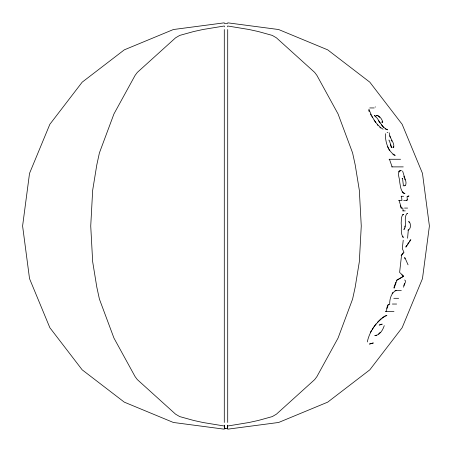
<?xml version="1.0" encoding="UTF-8"?>
<svg xmlns="http://www.w3.org/2000/svg" width="452" height="452" viewBox="0 0 452 452"><rect width="100%" height="100%" fill="white"/><g stroke="black" fill="none" stroke-linecap="round" stroke-linejoin="round"><path stroke-width="0.68" d="M382.369 122.057L382.375 121.588M382.765 122.057C382.002 119.271 379.782 115.78 376.669 115.379M367.301 341.955C369.386 331.553 376.516 321.525 385.562 315.92M407.58 238.221L408.292 230.175C411.066 228.537 410.93 224.311 409.393 221.847L408.568 221.604L409.433 222.582M400.455 264.912L399.613 272.398L403.676 276.2L396.879 280.291L394.076 288.308M400.506 264.46L401.517 255.442L403.986 252.295L402.286 248.623L403.229 240.238M227.599 26.837L227.712 25.996L248.956 29.487L258.352 31.55L272.302 35.409L276.421 37.827L314.677 72.405L316.897 75.377L338.056 113.944L352.594 152.912L355.193 164.873L359.334 190.275L361.267 226L359.334 261.725L355.193 287.127L352.594 299.088L338.056 338.056L316.897 376.623L314.677 379.595L276.421 414.173L272.302 416.591L258.352 420.45L248.956 422.513L227.712 426.004L227.599 425.162M224.401 425.162L224.288 426.004L203.044 422.513L193.648 420.45L179.698 416.591L175.579 414.173L137.323 379.595L135.103 376.623L113.944 338.056L99.406 299.088L96.807 287.127L92.666 261.725L90.733 226L92.666 190.275L96.807 164.873L99.406 152.912L113.944 113.944L135.103 75.377L137.323 72.405L175.579 37.827L179.698 35.409L193.648 31.55L203.044 29.487L224.288 25.996L224.401 26.837M384.262 325.643C382.912 329.932 379.816 335.316 374.81 335.599L376.697 335.209M404.721 227.164L404.969 226M407.122 199.705L406.382 200.462M386.646 308.417L387.771 305.202M393.895 287.692L395.839 282.138M385.918 311.637L388.392 304.558M393.619 146.64L392.856 147.629L393.777 147.279C394.579 142.069 389.2 138.103 389.251 132.82M403.817 285.494L404.546 283.568M403.444 287.229L405.303 282.353L405.365 280.63L404.647 279.986M404.28 228.757L403.76 229.373L404.41 229.215C406.907 224.384 403.574 218.209 406.806 213.66L407.591 213.384L407.195 213.384M398.421 171.924L399.229 170.958L401.303 170.636M370.273 332.542L371.527 330.446M406.794 245.334L405.687 247.007L406.082 247.007L410.874 239.752M407.529 244.216L408.636 242.543M409.371 241.43L410.478 239.752M372.199 329.384L373.629 327.237M392.138 293.427L392.816 292.45M373.985 326.7L376.087 323.869M401.122 255.442L403.184 252.821M377.33 322.406L381.166 318.575M380.313 332.237L378.533 334.056M382.143 317.767L385.166 315.92L386.912 315.688L386.516 315.688M405.015 185.523L404.438 185.874L405.41 185.523C406.732 183.184 405.613 180.371 404.822 178.088L402.63 171.065M396.483 280.291L403.676 276.2M402.461 214.683L403.568 214.282C400.653 216.011 401.562 220.254 401.173 223.09C401.839 227.661 400.291 232.769 402.817 236.888L403.568 237.198L402.421 236.888M407.896 230.175L408.602 229.78M379.183 325.028L382.268 324.146L381.872 324.146M379.578 325.028L381.375 324.248M373.024 342.995L369.448 344.057L373.42 342.995M395.404 290.777C390.952 293.438 389.477 299.676 389.703 304.558L387.997 304.558M407.292 196.371L408.981 195.998L407.037 196.558L407.393 200.219L403.692 200.462M400.952 170.636L399.619 170.958C396.783 174.167 400.088 178.704 399.754 182.405C400.528 186.201 400.63 192.179 404.998 193.609L403.732 193.422L402.127 191.93M395.008 290.777L396.189 290.664M224.288 22.826L173.359 29.533L124.3 49.85L82.174 82.174L49.85 124.3L29.533 173.359L22.6 226L29.533 278.641L49.85 327.7L82.174 369.826L124.3 402.15L173.359 422.467L224.288 429.174L224.401 425.614L224.401 428.326M224.35 23.679L227.65 23.679M227.599 428.326L227.599 425.614L227.712 429.174L278.641 422.467L327.7 402.15L369.826 369.826L402.15 327.7L422.467 278.641L429.4 226L422.467 173.359L402.15 124.3L369.826 82.174L327.7 49.85L278.641 29.533L227.712 22.826M375.154 106.988L375.55 106.988M369.77 107.943L374.205 107.943M376.109 115.379L377.064 115.379M387.104 132.391L387.895 132.391M388.754 140.12L389.149 140.12L391.765 147.612L391.37 147.612L390.279 144.487M389.065 159.262L400.585 159.262M391.731 166.884L403.252 166.884M403.043 185.857L403.438 185.857L402.529 178.37L402.133 178.37L402.235 178.67M401.093 196.275L403.619 196.275M398.675 200.462L401.958 200.462L401.489 196.275M401.026 208.078L402.817 208.078L403.127 210.881M404.551 208.078L407.614 208.078M402.732 210.881L405.258 210.881M395.794 290.664L401.314 290.664M393.811 298.303L398.641 298.303M392.37 304.038L396.636 304.038M385.522 311.637L393.974 311.637M227.712 428.321L224.288 428.321L226 428.321M382.047 122.051L382.488 122.209L381.652 122.051M383.064 129.232C376.075 124.927 371.629 116.678 368.951 109.169M392.839 154.618L395.206 155.358C387.935 151.731 385.149 141.357 385.375 133.679M385.076 128.837L387.562 129.831C381.465 127.272 379.251 119.836 374.742 115.379L374.346 115.379L375.612 116.989M378.025 115.836L379.697 117.384M379.827 127.419L380.539 128.046M401.839 274.839L403.28 276.2M383.155 126.978L383.793 127.701M377.228 124.571L377.912 125.402M381.29 124.616L382.833 126.616M378.493 120.837L380.115 123.057M391.195 140.306L391.839 141.194M374.132 120.113L375.64 122.373M371.787 116.413L372.42 117.441M370.425 114.09L371.12 115.294M388.856 149.313L389.63 150.748M404.67 178.998L405.088 179.879M387.607 146.634L388.347 148.284M408.054 264.838L404.89 257.634L404.495 257.634L405.02 258.832M389.46 159.262L392.127 166.884M368.634 110.034L369.154 111.587M403.828 176.173L404.427 178.088M389.827 135.939L390.415 137.809M399.071 200.462L401.421 208.078M400.24 205.541L400.828 207.445M227.712 29.538L227.712 422.462M224.288 29.538L224.288 422.462"/></g></svg>
